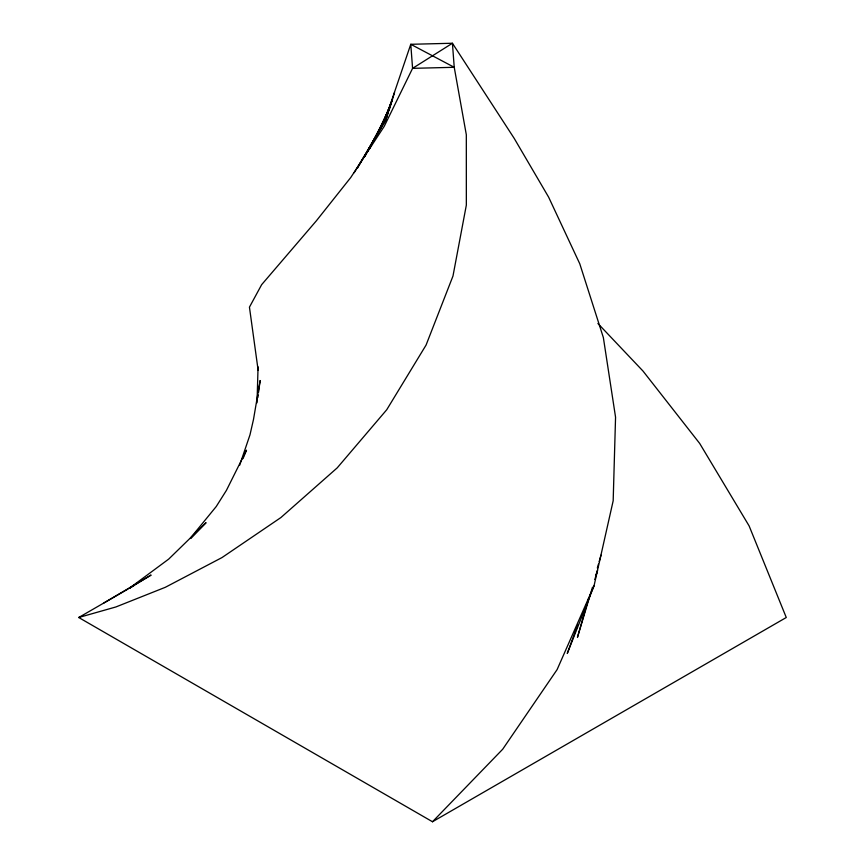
<?xml version="1.0" encoding="UTF-8"?>
<svg xmlns="http://www.w3.org/2000/svg" width="865" height="865" viewBox="0 0 865 865"><rect width="100%" height="100%" fill="white"/><g stroke="black" fill="none" stroke-linecap="round" stroke-linejoin="round"><path stroke-width="1.3" d="M257.024 402.809L258.062 366.825M257.856 397.586L258.203 394.959M258.559 392.332L260.138 380.524L253.488 419.482L249.985 434.825L239.627 465.316M577.82 624.562L567.278 653.475L594.028 585.843L613.177 500.77L615.556 417.2L603.359 337.545L579.766 263.771L548.637 197.166L514.21 138.389L452.417 43.25L410.767 44.299L386.482 115.769M588.87 597.52L577.463 637.321L592.503 587.205M597.337 567.991L598.45 564.142M599.185 561.58L601.024 555.157M594.828 579.496L597.52 570.5L595.693 575.528M389.423 109.087L394.548 92.523M386.655 115.564L392.472 99.291L383.108 122.949M384.06 120.959L391.445 102.686L381.368 125.782M243.033 458.58L246.482 450.168L226.425 490.368L216.239 506.522L190.451 538.062M594.028 585.843L557.092 669.629L502.695 749.231L432.5 821.75L78.726 617.502L128.117 588.979M382.222 124.419L390.407 106.071L373.658 141.438M377.172 134.529L389.369 109.455L369.323 148.856M369.971 147.893L372.426 143.222M373.648 140.876L388.342 112.839L364.219 157.322M364.987 156.133L366.295 153.786M367.614 151.44L387.304 116.224L357.623 167.94M354.207 172.697L386.266 119.619M190.787 538.506L206.054 522.676L168.697 559.104L129.263 588.319L133.794 585.702M129.263 588.319L151.094 575.052L103.995 602.905M432.5 821.75L786.274 617.502L749.112 525.909L699.688 443.442L642.998 371.053L597.91 323.488M78.726 617.502L115.888 606.96L165.312 587.303L222.002 557.568L280.898 517.551L337.209 467.868L386.72 409.761L426.067 345.081L452.979 276.043L466.343 205.102L466.322 134.745L454.233 67.297L452.417 43.25L412.583 68.346L384.201 126.387L350.79 177.466L316.363 220.813L261.641 284.682L249.444 307.161L258.148 370.307M454.233 67.297L412.583 68.346L410.767 44.299L454.233 67.297"/></g></svg>
